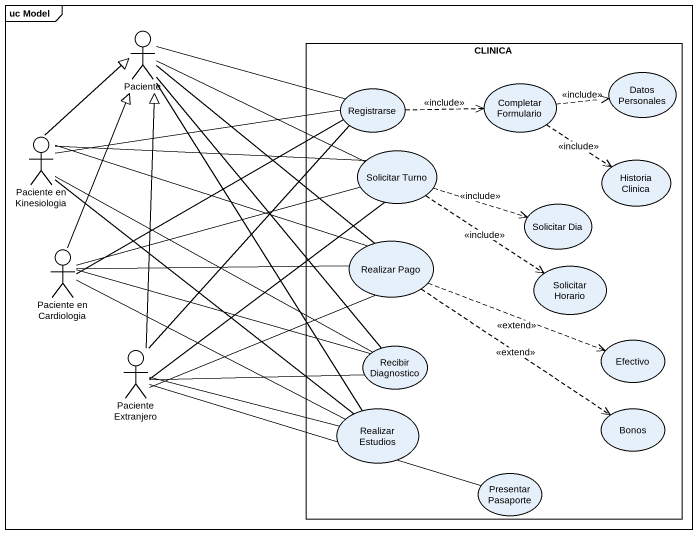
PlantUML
@startuml
mainframe uc Model
actor Paciente
rectangle CLINICA {
  usecase Registrarse
  usecase "Completar Formulario" as Completar_Formulario
  usecase "Datos Personales" as Datos_Personales
  usecase "Solicitar Turno" as Solicitar_Turno
  usecase "Historia Clinica" as Historia_Clinica
  usecase "Solicitar Dia" as Solicitar_Dia
  usecase "Realizar Pago" as Realizar_Pago
  usecase "Solicitar Horario" as Solicitar_Horario
  usecase "Recibir Diagnostico" as Recibir_Diagnostico
  usecase Efectivo
  usecase "Realizar Estudios" as Realizar_Estudios
  usecase Bonos
  usecase "Presentar Pasaporte" as Presentar_Pasaporte
}
actor "Paciente en Kinesiologia" as Paciente_en_Kinesiologia
actor "Paciente en Cardiologia" as Paciente_en_Cardiologia
actor "Paciente Extranjero" as Paciente_Extranjero
Paciente -right- Registrarse
Paciente -right- Solicitar_Turno
Paciente -- Realizar_Pago
Paciente -- Recibir_Diagnostico
Paciente -- Realizar_Estudios
Registrarse .right.> Completar_Formulario : <<include>>
Completar_Formulario .right.> Datos_Personales : <<include>>
Completar_Formulario ..> Historia_Clinica : <<include>>
Paciente_en_Kinesiologia -up-|> Paciente
Paciente_en_Kinesiologia -right- Registrarse
Paciente_en_Kinesiologia -right- Solicitar_Turno
Paciente_en_Kinesiologia -right- Realizar_Pago
Paciente_en_Kinesiologia -right- Recibir_Diagnostico
Paciente_en_Kinesiologia -- Realizar_Estudios
Solicitar_Turno .right.> Solicitar_Dia : <<include>>
Solicitar_Turno ..> Solicitar_Horario : <<include>>
Paciente_en_Cardiologia -up-|> Paciente
Paciente_en_Cardiologia -right- Registrarse
Paciente_en_Cardiologia -right- Solicitar_Turno
Paciente_en_Cardiologia -right- Realizar_Pago
Paciente_en_Cardiologia -right- Recibir_Diagnostico
Paciente_en_Cardiologia -right- Realizar_Estudios
Realizar_Pago .right.> Efectivo : <<extend>>
Realizar_Pago ..> Bonos : <<extend>>
Paciente_Extranjero -up-|> Paciente
Paciente_Extranjero -up- Registrarse
Paciente_Extranjero -up- Solicitar_Turno
Paciente_Extranjero -right- Realizar_Pago
Paciente_Extranjero -right- Recibir_Diagnostico
Paciente_Extranjero -right- Realizar_Estudios
Paciente_Extranjero -right- Presentar_Pasaporte
@enduml
